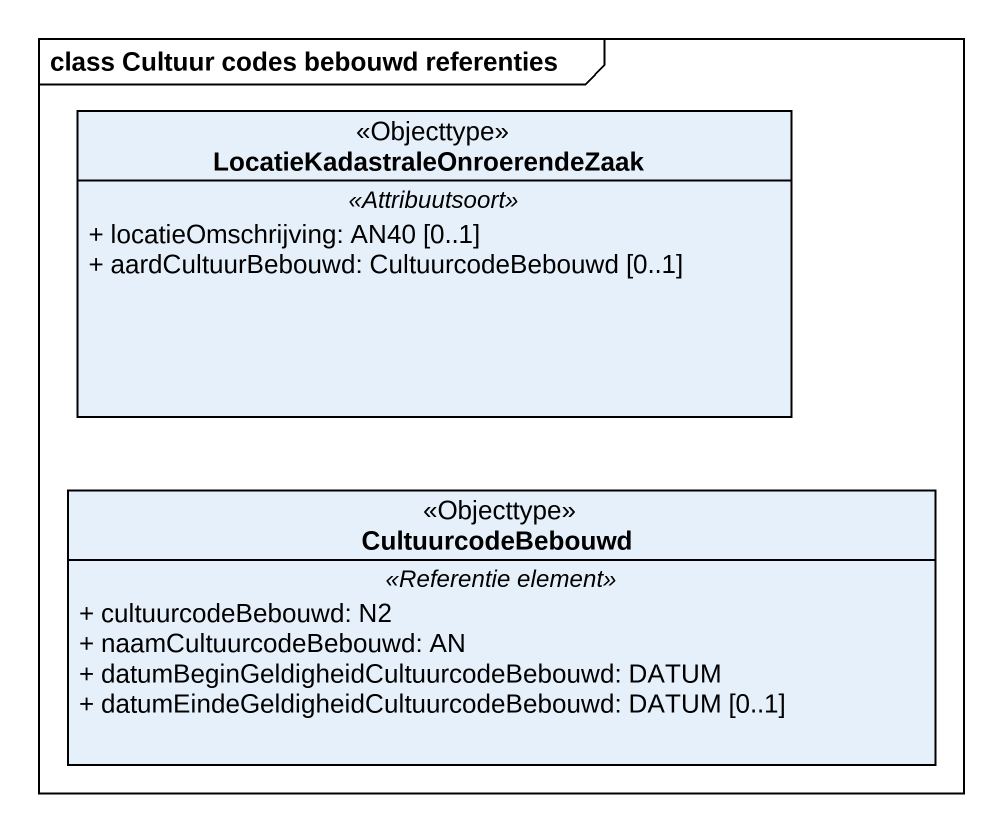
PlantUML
@startuml
mainframe class Cultuur codes bebouwd referenties
hide circle
hide empty members
skinparam classAttributeIconSize 0
class "LocatieKadastraleOnroerendeZaak" as LocatieKadastraleOnroerendeZ <<Objecttype>> {
  .. <<Attribuutsoort>> ..
  + locatieOmschrijving: AN40 [0..1]
  + aardCultuurBebouwd: CultuurcodeBebouwd [0..1]
}
class CultuurcodeBebouwd <<Objecttype>> {
  .. <<Referentie element>> ..
  + cultuurcodeBebouwd: N2
  + naamCultuurcodeBebouwd: AN
  + datumBeginGeldigheidCultuurcodeBebouwd: DATUM
  + datumEindeGeldigheidCultuurcodeBebouwd: DATUM [0..1]
}
@enduml
